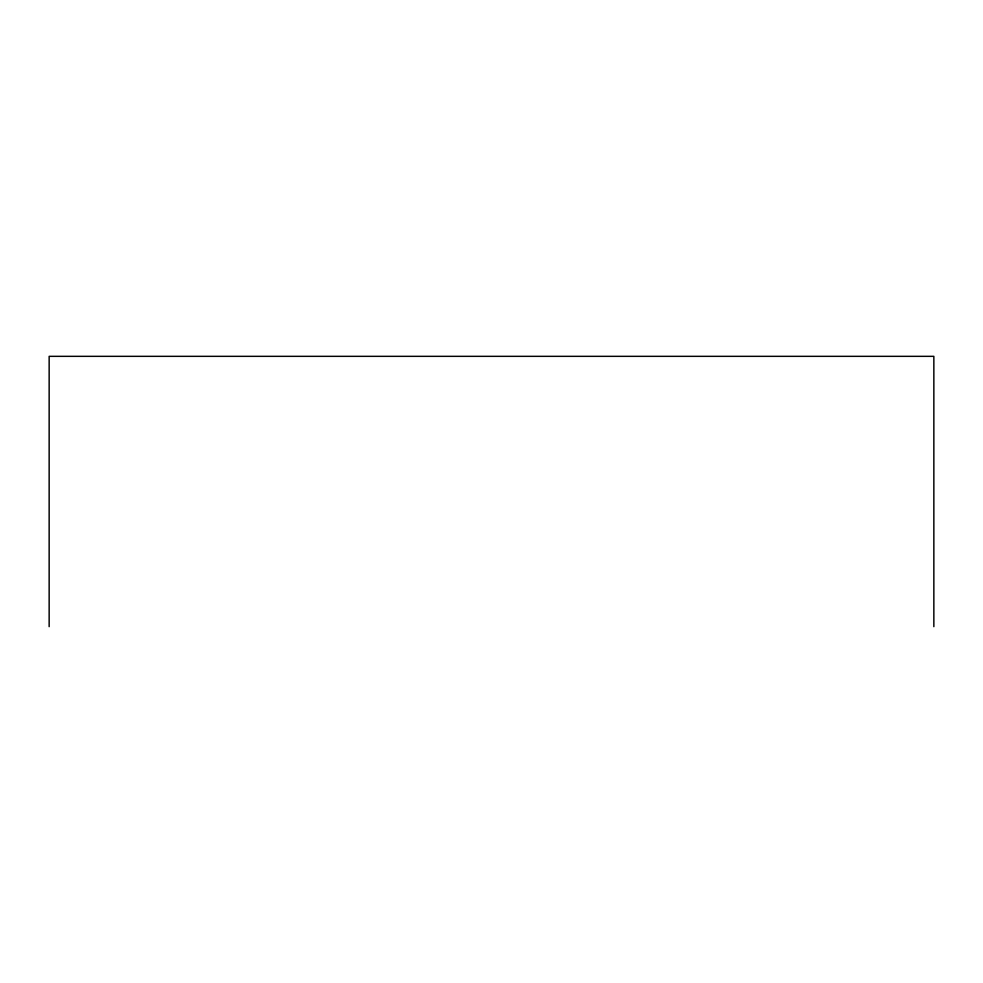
<?xml version="1.0" encoding="UTF-8"?>
<svg xmlns="http://www.w3.org/2000/svg" width="983" height="983" viewBox="0 0 983 983"><rect width="100%" height="100%" fill="white"/><g stroke="black" fill="none" stroke-linecap="round" stroke-linejoin="round"><path stroke-width="1.47" d="M933.85 626.663L933.85 356.337L49.15 356.337L49.15 626.663"/></g></svg>
